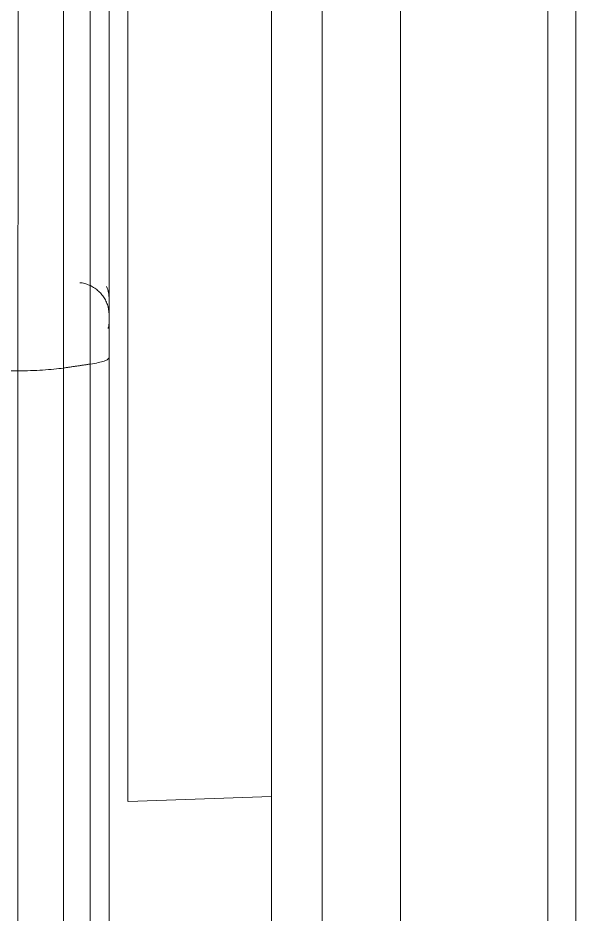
# Model space of a CAD drawing. Header units: inches. Extents: x 3778 to 56227, y -16914 to 35091.
# Drawn here: x 20694.06 to 20702.76, y 15994.66 to 16008.62 of the extents above; entities that cross this region are included whole.
import ezdxf

# ---------------------------------------------------------------- set-up
doc = ezdxf.new("R2010")
doc.units = ezdxf.units.IN
doc.header["$LTSCALE"] = 100
doc.header["$MEASUREMENT"] = 0
doc.layers.add('mark-B', color=2, linetype='Continuous', lineweight=20)
doc.layers.add('RC-LIGHT', color=7, linetype='Continuous')

# ---------------------------------------------------------------- blocks, each defined once
blk = doc.blocks.new('무풍1way 일반')
at = {"layer": 'mark-B'}
for p, q in [((440.677, -425.6), (440.677, -425.603)), ((440.973, -433.155), (443.206, -433.077))]:
    blk.add_line(p, q, dxfattribs=at)
blk.add_ellipse((440.175, -425.326), major_axis=(-0.502, 0), ratio=0.989132, start_param=3.141593, end_param=3.539222, dxfattribs=at)
for points, knots in [([(447.506, -461.156), (447.504, -460.657), (447.504, -460.159), (447.504, -459.161), (447.506, -458.662), (447.508, -457.664), (447.509, -457.165), (447.511, -456.167), (447.512, -455.668), (447.515, -453.172), (447.514, -451.174), (447.513, -448.176), (447.512, -447.176), (447.511, -445.177), (447.51, -442.177), (447.51, -439.175), (447.509, -433.169), (447.509, -429.161), (447.509, -423.145), (447.509, -421.139), (447.509, -418.129), (447.509, -417.125), (447.509, -415.619), (447.509, -414.866), (447.509, -414.113), (447.509, -413.611), (447.509, -413.359), (447.509, -413.108)], [0, 0, 0, 0, 0.03125, 0.03125, 0.0625, 0.0625, 0.09375, 0.09375, 0.125, 0.125, 0.25, 0.25, 0.3125, 0.3125, 0.375, 0.5, 0.5, 0.75, 0.75, 0.875, 0.875, 0.9375, 0.9375, 0.96875, 0.984375, 0.984375, 1, 1, 1, 1]), ([(447.506, -461.156), (447.504, -460.657), (447.504, -460.159), (447.504, -459.161), (447.506, -458.662), (447.508, -457.664), (447.509, -457.165), (447.511, -456.167), (447.512, -455.668), (447.515, -453.172), (447.514, -451.174), (447.513, -448.176), (447.512, -447.176), (447.511, -445.177), (447.51, -442.177), (447.51, -439.175), (447.509, -433.169), (447.509, -429.161), (447.509, -423.145), (447.509, -421.139), (447.509, -418.129), (447.509, -417.125), (447.509, -415.619), (447.509, -414.866), (447.509, -414.113), (447.509, -413.611), (447.509, -413.359), (447.509, -413.108)], [0, 0, 0, 0, 0.03125, 0.03125, 0.0625, 0.0625, 0.09375, 0.09375, 0.125, 0.125, 0.25, 0.25, 0.3125, 0.3125, 0.375, 0.5, 0.5, 0.75, 0.75, 0.875, 0.875, 0.9375, 0.9375, 0.96875, 0.984375, 0.984375, 1, 1, 1, 1]), ([(447.946, -413.115), (447.946, -414.119), (447.946, -415.123), (447.946, -417.131), (447.946, -418.135), (447.946, -421.146), (447.946, -423.152), (447.946, -429.168), (447.946, -433.175), (447.946, -439.182), (447.946, -442.183), (447.947, -445.183), (447.948, -447.183), (447.949, -448.182), (447.95, -451.18), (447.951, -453.178), (447.948, -455.674), (447.948, -456.173), (447.946, -457.172), (447.945, -457.671), (447.942, -458.669), (447.941, -459.167), (447.94, -460.165), (447.941, -460.664), (447.943, -461.163)], [0, 0, 0, 0, 0.0625, 0.0625, 0.125, 0.125, 0.25, 0.25, 0.5, 0.5, 0.625, 0.6875, 0.6875, 0.75, 0.75, 0.875, 0.875, 0.90625, 0.90625, 0.9375, 0.9375, 0.96875, 0.96875, 1, 1, 1, 1]), ([(447.946, -413.115), (447.946, -414.119), (447.946, -415.123), (447.946, -417.131), (447.946, -418.135), (447.946, -421.146), (447.946, -423.152), (447.946, -429.168), (447.946, -433.175), (447.946, -439.182), (447.946, -442.183), (447.947, -445.183), (447.948, -447.183), (447.949, -448.182), (447.95, -451.18), (447.951, -453.178), (447.948, -455.674), (447.948, -456.173), (447.946, -457.172), (447.945, -457.671), (447.942, -458.669), (447.941, -459.167), (447.94, -460.165), (447.941, -460.664), (447.943, -461.163)], [0, 0, 0, 0, 0.0625, 0.0625, 0.125, 0.125, 0.25, 0.25, 0.5, 0.5, 0.625, 0.6875, 0.6875, 0.75, 0.75, 0.875, 0.875, 0.90625, 0.90625, 0.9375, 0.9375, 0.96875, 0.96875, 1, 1, 1, 1]), ([(439.257, -426.445), (439.257, -426.004), (439.257, -425.563), (439.257, -424.68), (439.258, -424.238), (439.258, -423.353), (439.258, -422.911), (439.258, -422.024), (439.258, -421.581), (439.258, -420.693), (439.258, -420.249), (439.258, -419.36), (439.259, -418.915), (439.259, -417.581), (439.259, -416.69), (439.26, -415.8)], [0, 0, 0, 0, 0.125, 0.125, 0.25, 0.25, 0.375, 0.375, 0.5, 0.5, 0.625, 0.625, 0.75, 0.75, 1, 1, 1, 1]), ([(439.97, -415.795), (439.969, -416.683), (439.969, -417.57), (439.969, -418.899), (439.968, -419.343), (439.968, -420.228), (439.968, -420.671), (439.968, -421.555), (439.968, -421.997), (439.968, -422.88), (439.968, -423.321), (439.967, -424.644), (439.967, -425.524), (439.967, -426.402)], [0, 0, 0, 0, 0.25, 0.25, 0.375, 0.375, 0.5, 0.5, 0.625, 0.625, 0.75, 0.75, 1, 1, 1, 1]), ([(440.383, -426.34), (440.383, -425.467), (440.383, -424.592), (440.384, -423.276), (440.384, -422.837), (440.384, -421.959), (440.384, -421.519), (440.384, -420.639), (440.384, -420.199), (440.384, -419.318), (440.385, -418.877), (440.385, -417.996), (440.385, -417.554), (440.385, -416.672), (440.385, -416.231), (440.386, -415.789)], [0, 0, 0, 0, 0.25, 0.25, 0.375, 0.375, 0.5, 0.5, 0.625, 0.625, 0.75, 0.75, 0.875, 0.875, 1, 1, 1, 1]), ([(443.993, -415.786), (443.993, -416.61), (443.993, -417.433), (443.993, -419.08), (443.993, -419.903), (443.993, -422.373), (443.993, -424.018), (443.993, -428.954), (443.993, -432.242), (443.993, -435.528)], [0, 0, 0, 0, 0.125, 0.125, 0.25, 0.25, 0.5, 0.5, 1, 1, 1, 1]), ([(443.993, -415.786), (443.993, -416.61), (443.993, -417.433), (443.993, -419.08), (443.993, -419.903), (443.993, -422.373), (443.993, -424.018), (443.993, -428.954), (443.993, -432.242), (443.993, -435.528)], [0, 0, 0, 0, 0.125, 0.125, 0.25, 0.25, 0.5, 0.5, 1, 1, 1, 1]), ([(440.97, -415.95), (440.97, -416.12), (440.97, -416.3), (440.97, -416.681), (440.97, -417.082), (440.97, -417.524), (440.97, -417.87), (440.97, -417.989), (440.97, -418.14), (440.97, -418.17), (440.97, -418.231), (440.97, -418.322), (440.97, -418.415), (440.969, -418.726), (440.969, -418.981), (440.969, -419.503), (440.969, -419.771), (440.969, -420.318), (440.969, -420.599), (440.969, -420.957), (440.969, -421.029), (440.969, -421.173), (440.969, -421.246), (440.969, -421.463), (440.969, -421.608), (440.969, -422.045), (440.969, -422.632), (440.968, -423.226), (440.968, -423.674), (440.968, -423.823), (440.968, -424.049), (440.968, -424.124), (440.968, -424.274), (440.968, -424.349), (440.968, -424.723), (440.968, -425.019), (440.968, -425.605), (440.968, -425.896), (440.968, -426.47), (440.968, -426.79), (440.968, -427.106), (440.968, -427.176), (440.968, -427.211), (440.968, -427.316), (440.968, -427.386), (440.968, -427.592), (440.968, -427.728), (440.968, -428.131), (440.968, -428.652), (440.968, -429.145), (440.968, -429.503), (440.968, -429.679), (440.968, -429.852), (440.968, -429.965), (440.968, -430.022), (440.968, -430.299), (440.968, -430.51), (440.968, -430.91), (440.968, -431.099), (440.968, -431.455), (440.968, -431.623), (440.968, -431.818), (440.968, -431.856), (440.968, -431.912), (440.968, -431.931), (440.968, -431.968), (440.968, -431.986), (440.968, -432.076), (440.968, -432.145), (440.968, -432.34), (440.968, -432.574), (440.968, -432.756), (440.968, -432.872), (440.968, -432.925), (440.968, -432.97), (440.968, -432.999), (440.968, -433.012), (440.968, -433.074), (440.968, -433.11), (440.968, -433.147), (440.968, -433.155), (440.968, -433.155)], [0, 0, 0, 0, 0.037383, 0.037383, 0.074767, 0.11215, 0.11215, 0.130842, 0.130842, 0.135515, 0.135515, 0.140188, 0.149534, 0.149534, 0.186917, 0.186917, 0.224301, 0.224301, 0.261684, 0.261684, 0.27103, 0.27103, 0.280376, 0.280376, 0.299068, 0.299068, 0.336451, 0.373835, 0.373835, 0.392526, 0.392526, 0.401872, 0.401872, 0.411218, 0.411218, 0.448602, 0.448602, 0.485985, 0.485985, 0.523369, 0.528042, 0.528042, 0.532714, 0.532714, 0.54206, 0.54206, 0.560752, 0.560752, 0.598136, 0.635519, 0.635519, 0.654211, 0.663557, 0.663557, 0.672903, 0.672903, 0.710286, 0.710286, 0.747669, 0.747669, 0.785053, 0.785053, 0.794399, 0.794399, 0.799072, 0.799072, 0.803745, 0.803745, 0.822436, 0.822436, 0.85982, 0.897203, 0.897203, 0.915895, 0.925241, 0.925241, 0.934587, 0.934587, 0.97197, 0.97197, 1, 1, 1, 1]), ([(445.215, -415.977), (445.215, -416.736), (445.215, -417.496), (445.215, -419.015), (445.215, -419.774), (445.215, -422.051), (445.215, -423.569), (445.215, -428.121), (445.215, -431.154), (445.215, -437.215), (445.215, -440.244), (445.215, -444.784), (445.215, -446.297), (445.215, -449.322), (445.215, -450.834), (445.215, -453.856), (445.215, -455.367), (445.215, -457.632), (445.215, -458.387), (445.215, -459.897), (445.215, -460.652), (445.215, -462.16), (445.215, -462.914), (445.215, -464.421), (445.215, -465.174), (445.215, -467.431), (445.215, -468.933), (445.215, -471.184), (445.215, -471.934), (445.215, -473.432), (445.215, -475.677), (445.215, -477.917), (445.215, -480.897), (445.215, -482.385), (445.215, -484.612), (445.215, -485.354), (445.215, -486.837), (445.215, -487.577), (445.215, -488.316)], [0, 0, 0, 0, 0.03125, 0.03125, 0.0625, 0.0625, 0.125, 0.125, 0.25, 0.25, 0.375, 0.375, 0.4375, 0.4375, 0.5, 0.5, 0.5625, 0.5625, 0.59375, 0.59375, 0.625, 0.625, 0.65625, 0.65625, 0.6875, 0.6875, 0.75, 0.75, 0.78125, 0.78125, 0.8125, 0.875, 0.875, 0.9375, 0.9375, 0.96875, 0.96875, 1, 1, 1, 1]), ([(445.215, -415.977), (445.215, -416.736), (445.215, -417.496), (445.215, -419.015), (445.215, -419.774), (445.215, -422.051), (445.215, -423.569), (445.215, -428.121), (445.215, -431.154), (445.215, -437.215), (445.215, -440.244), (445.215, -444.784), (445.215, -446.297), (445.215, -449.322), (445.215, -450.834), (445.215, -453.856), (445.215, -455.367), (445.215, -457.632), (445.215, -458.387), (445.215, -459.897), (445.215, -460.652), (445.215, -462.16), (445.215, -462.914), (445.215, -464.421), (445.215, -465.174), (445.215, -467.431), (445.215, -468.933), (445.215, -471.184), (445.215, -471.934), (445.215, -473.432), (445.215, -475.677), (445.215, -477.917), (445.215, -480.897), (445.215, -482.385), (445.215, -484.612), (445.215, -485.354), (445.215, -486.837), (445.215, -487.577), (445.215, -488.316)], [0, 0, 0, 0, 0.03125, 0.03125, 0.0625, 0.0625, 0.125, 0.125, 0.25, 0.25, 0.375, 0.375, 0.4375, 0.4375, 0.5, 0.5, 0.5625, 0.5625, 0.59375, 0.59375, 0.625, 0.625, 0.65625, 0.65625, 0.6875, 0.6875, 0.75, 0.75, 0.78125, 0.78125, 0.8125, 0.875, 0.875, 0.9375, 0.9375, 0.96875, 0.96875, 1, 1, 1, 1]), ([(440.679, -419.036), (440.678, -420.055), (440.678, -421.073), (440.678, -422.597), (440.678, -423.105), (440.678, -424.119), (440.678, -424.625), (440.678, -425.131)], [0, 0, 0, 0, 0.5, 0.5, 0.75, 0.75, 1, 1, 1, 1]), ([(440.678, -425.326), (440.678, -425.316), (440.678, -425.302), (440.678, -425.272), (440.678, -425.255), (440.678, -425.235), (440.678, -425.221), (440.678, -425.214), (440.678, -425.176), (440.678, -425.141), (440.678, -425.081), (440.678, -425.061), (440.678, -425.028), (440.678, -425.016), (440.678, -424.993), (440.678, -424.982), (440.678, -424.922), (440.678, -424.871), (440.678, -424.79), (440.678, -424.763), (440.678, -424.706), (440.678, -424.677), (440.678, -424.589), (440.678, -424.53), (440.678, -424.438), (440.678, -424.407), (440.678, -424.345), (440.678, -424.314), (440.678, -424.283)], [0, 0, 0, 0, 0.125, 0.125, 0.1875, 0.21875, 0.21875, 0.25, 0.25, 0.375, 0.375, 0.4375, 0.4375, 0.46875, 0.46875, 0.5, 0.5, 0.625, 0.625, 0.6875, 0.6875, 0.75, 0.75, 0.875, 0.875, 0.9375, 0.9375, 1, 1, 1, 1]), ([(440.219, -425.072), (440.245, -425.074), (440.295, -425.084), (440.344, -425.1), (440.379, -425.116), (440.391, -425.121), (440.414, -425.133), (440.425, -425.139), (440.458, -425.16), (440.479, -425.175), (440.508, -425.2), (440.518, -425.209), (440.536, -425.227), (440.545, -425.236), (440.57, -425.266), (440.586, -425.286), (440.606, -425.319), (440.613, -425.33), (440.625, -425.353), (440.63, -425.364), (440.646, -425.4), (440.654, -425.424), (440.661, -425.449)], [0, 0, 0, 0, 0.125, 0.25, 0.25, 0.3125, 0.3125, 0.375, 0.375, 0.5, 0.5, 0.5625, 0.5625, 0.625, 0.625, 0.75, 0.75, 0.8125, 0.8125, 0.875, 0.875, 1, 1, 1, 1]), ([(440.677, -425.687), (440.677, -425.692), (440.677, -425.703), (440.676, -425.718), (440.674, -425.733), (440.672, -425.746), (440.669, -425.757), (440.666, -425.768), (440.664, -425.777), (440.662, -425.783), (440.661, -425.785)], [0, 0, 0, 0, 0.169412, 0.326134, 0.470166, 0.601509, 0.720163, 0.826129, 0.919407, 1, 1, 1, 1]), ([(440.677, -426.163), (440.677, -426.093), (440.677, -425.91), (440.677, -425.719), (440.677, -425.646), (440.677, -425.639)], [0, 0, 0, 0, 0.327521, 0.934313, 1, 1, 1, 1]), ([(440.677, -426.159), (440.677, -426.099), (440.677, -426.041), (440.677, -425.957), (440.677, -425.931), (440.677, -425.904)], [0, 0, 0, 0, 0.670016, 0.670016, 1, 1, 1, 1]), ([(440.677, -426.236), (440.677, -426.246), (440.671, -426.255), (440.645, -426.274), (440.626, -426.284), (440.576, -426.301), (440.544, -426.31), (440.472, -426.326), (440.43, -426.333), (440.383, -426.34)], [0, 0, 0, 0, 0.25, 0.25, 0.5, 0.5, 0.75, 0.75, 1, 1, 1, 1]), ([(439.967, -426.402), (439.921, -426.409), (439.87, -426.415), (439.761, -426.425), (439.702, -426.43), (439.581, -426.437), (439.518, -426.44), (439.389, -426.444), (439.323, -426.445), (439.257, -426.445)], [0, 0, 0, 0, 0.25, 0.25, 0.5, 0.5, 0.75, 0.75, 1, 1, 1, 1]), ([(439.967, -426.402), (439.967, -432.201), (439.968, -437.993), (439.969, -446.67), (439.969, -449.561), (439.969, -455.338), (439.969, -458.225), (439.969, -461.11)], [0, 0, 0, 0, 0.5, 0.5, 0.75, 0.75, 1, 1, 1, 1]), ([(440.385, -461.204), (440.385, -460.841), (440.385, -460.479), (440.385, -459.755), (440.385, -458.668), (440.385, -457.581), (440.385, -455.406), (440.385, -453.956), (440.385, -449.603), (440.385, -446.7), (440.384, -437.984), (440.383, -432.166), (440.383, -426.34)], [0, 0, 0, 0, 0.03125, 0.03125, 0.0625, 0.125, 0.125, 0.25, 0.25, 0.5, 0.5, 1, 1, 1, 1]), ([(439.259, -461.162), (439.259, -458.277), (439.259, -455.389), (439.259, -449.61), (439.259, -446.719), (439.258, -438.039), (439.257, -432.246), (439.257, -426.445)], [0, 0, 0, 0, 0.25, 0.25, 0.5, 0.5, 1, 1, 1, 1]), ([(440.677, -431.402), (440.677, -431.358), (440.677, -431.312), (440.677, -431.237), (440.677, -431.199), (440.677, -431.158), (440.677, -431.131), (440.677, -431.117), (440.677, -431.047), (440.677, -430.989), (440.677, -430.9), (440.677, -430.87), (440.677, -430.824), (440.677, -430.809), (440.677, -430.778), (440.677, -430.762), (440.677, -430.686), (440.677, -430.624), (440.677, -430.533), (440.677, -430.502), (440.677, -430.442), (440.677, -430.412), (440.677, -430.324), (440.677, -430.267), (440.677, -430.186), (440.677, -430.159), (440.677, -430.107), (440.677, -430.082), (440.677, -430.058)], [0, 0, 0, 0, 0.125, 0.125, 0.1875, 0.21875, 0.21875, 0.25, 0.25, 0.375, 0.375, 0.4375, 0.4375, 0.46875, 0.46875, 0.5, 0.5, 0.625, 0.625, 0.6875, 0.6875, 0.75, 0.75, 0.875, 0.875, 0.9375, 0.9375, 1, 1, 1, 1]), ([(440.677, -431.402), (440.677, -432.271), (440.678, -433.141), (440.678, -434.021), (440.678, -434.031), (440.678, -434.042)], [0, 0, 0, 0, 0.987897, 0.987897, 1, 1, 1, 1]), ([(440.678, -434.881), (440.678, -434.901), (440.678, -434.921), (440.678, -434.965), (440.678, -434.989), (440.678, -435.037), (440.678, -435.06), (440.678, -435.13), (440.678, -435.176), (440.678, -435.242), (440.678, -435.264), (440.678, -435.296), (440.678, -435.307), (440.678, -435.328), (440.678, -435.38), (440.678, -435.469), (440.678, -435.539), (440.678, -435.572)], [0, 0, 0, 0, 0.076424, 0.076424, 0.168782, 0.168782, 0.261139, 0.261139, 0.445854, 0.445854, 0.538212, 0.538212, 0.584391, 0.584391, 0.63057, 0.815285, 1, 1, 1, 1])]:
    blk.add_open_spline(points, degree=3, knots=knots, dxfattribs=at)
for points, degree in [([(443.206, -435.562), (443.206, -429.457), (443.206, -423.344), (443.206, -417.223)], 3), ([(443.206, -435.562), (443.206, -429.457), (443.206, -423.344), (443.206, -417.223)], 3), ([(440.661, -425.449), (440.672, -425.498), (440.677, -425.549), (440.677, -425.6)], 3), ([(440.677, -425.603), (440.678, -425.51), (440.678, -425.418), (440.678, -425.326)], 3), ([(440.678, -425.417), (440.678, -425.398)], 1), ([(440.677, -425.603), (440.677, -425.63), (440.677, -425.658), (440.677, -425.686)], 3), ([(440.677, -425.686), (440.677, -425.686), (440.677, -425.686), (440.677, -425.687)], 3), ([(440.677, -426.155), (440.677, -426.182), (440.677, -426.209), (440.677, -426.236)], 3), ([(440.678, -434), (440.677, -431.414), (440.677, -428.826), (440.677, -426.236)], 3), ([(439.967, -426.402), (440.383, -426.34)], 1), ([(439.257, -426.445), (292.838, -426.445), (146.419, -426.445), (0, -426.445)], 3), ([(440.677, -431.357), (440.677, -431.327), (440.677, -431.305)], 2), ([(440.678, -434.068), (440.678, -434.046), (440.678, -434.023), (440.678, -434)], 3), ([(440.678, -434.908), (440.678, -434.628), (440.678, -434.348), (440.678, -434.068)], 3), ([(440.678, -434.91), (440.678, -434.909), (440.678, -434.909), (440.678, -434.908)], 3)]:
    blk.add_open_spline(points, degree=degree, dxfattribs=at)

msp = doc.modelspace()

# ---------------------------------------------------------------- block references
at = {"layer": 'RC-LIGHT'}
msp.add_blockref('무풍1way 일반', (20254.808, 16429.566), dxfattribs=at)

doc.saveas('drawing.dxf')
